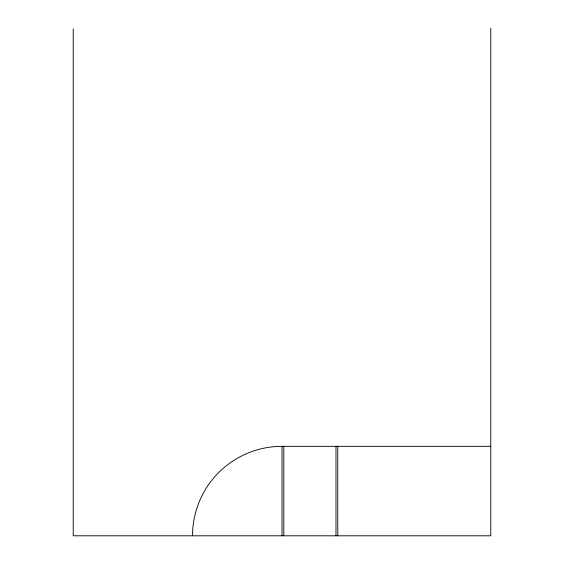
<?xml version="1.0" encoding="UTF-8"?>
<svg xmlns="http://www.w3.org/2000/svg" width="564" height="564" viewBox="0 0 564 564"><rect width="100%" height="100%" fill="white"/><g stroke="black" fill="none" stroke-linecap="round" stroke-linejoin="round"><path stroke-width="0.85" d="M192.528 535.8A89.472 89.472 0 0 1 282 446.328L490.765 446.328M490.765 28.2L490.765 535.8L73.235 535.8L73.235 28.799M337.773 446.328L337.773 535.8M335.982 446.328L335.982 535.8M283.791 446.328L283.791 535.8M282 446.328L282 535.8"/></g></svg>
